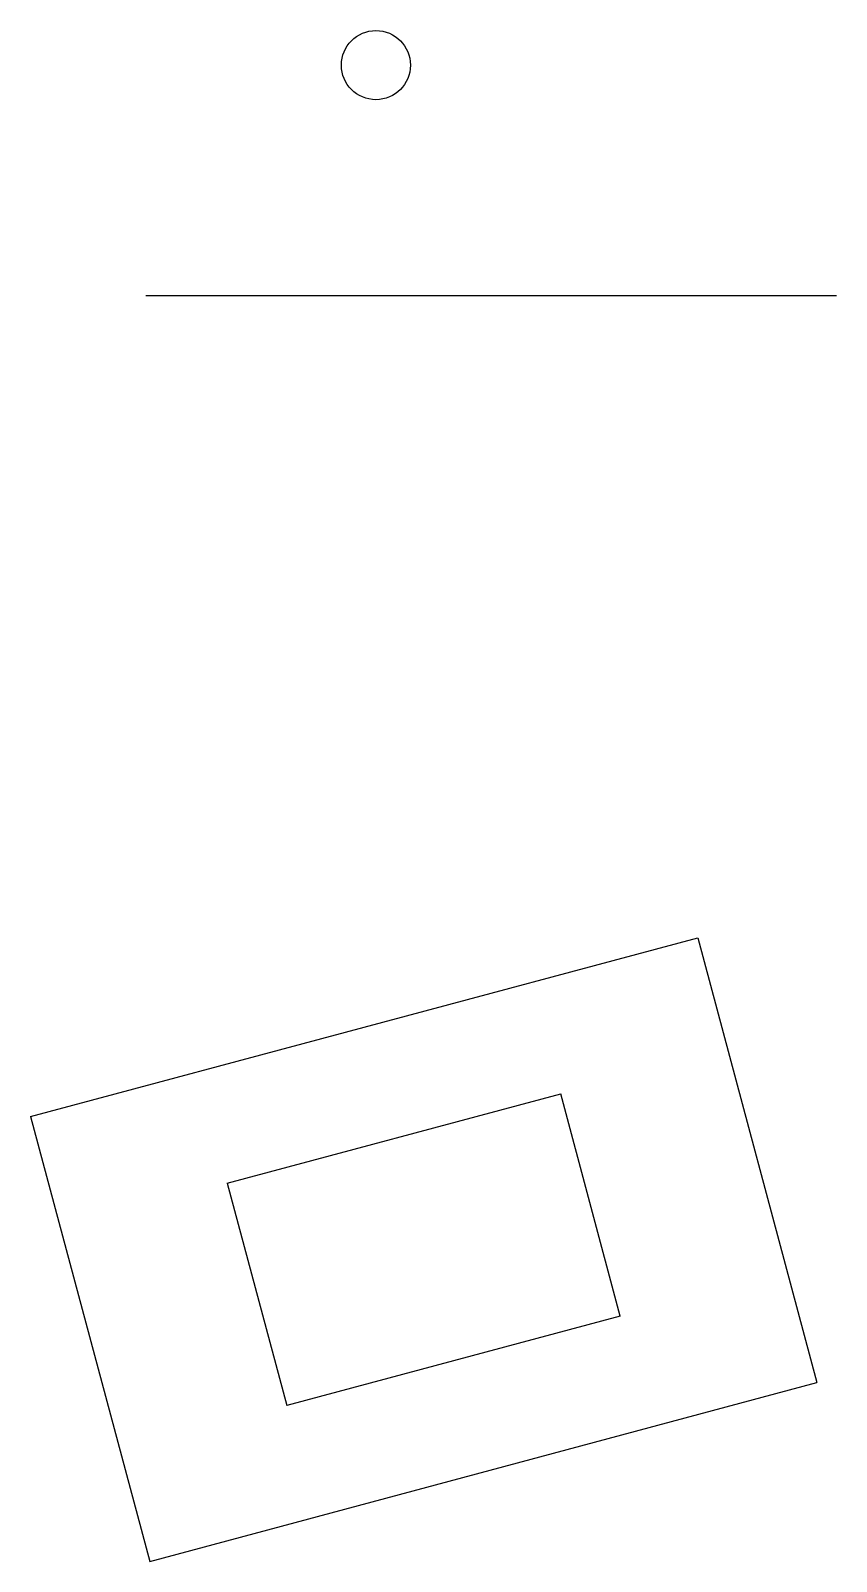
# Model space of a CAD drawing. Header units: millimetres. Extents: x 10 to 80, y 10 to 143.
import ezdxf

# ---------------------------------------------------------------- set-up
doc = ezdxf.new("R2010")
doc.units = ezdxf.units.MM
for name, color, linetype in [('Operation A', 7, 'Continuous'), ('Operation B', 5, 'Continuous'), ('Operation C', 1, 'Continuous')]:
    doc.layers.add(name, color=color, linetype=linetype)

msp = doc.modelspace()

# ---------------------------------------------------------------- linework, layer by layer
at = {"layer": 'Operation A'}
for p, q in [((10, 48.64), (67.96, 64.17)), ((67.96, 64.17), (78.31, 25.53)), ((27.08, 42.86), (56.05, 50.62)), ((61.23, 31.31), (56.05, 50.62)), ((10, 48.64), (20.35, 10)), ((27.08, 42.86), (32.25, 23.54)), ((61.23, 31.31), (32.25, 23.54)), ((20.35, 10), (78.31, 25.53))]:
    msp.add_line(p, q, dxfattribs=at)
at = {"layer": 'Operation B'}
msp.add_line((20, 120), (80, 120), dxfattribs=at)
at = {"layer": 'Operation C'}
msp.add_circle((40, 140), 3, dxfattribs=at)

doc.saveas('drawing.dxf')
